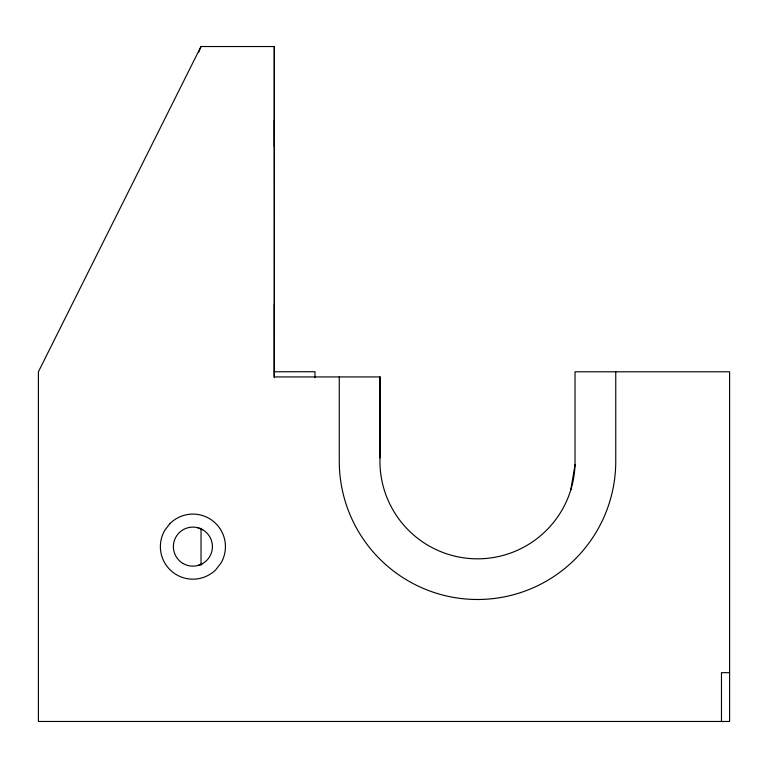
<?xml version="1.0" encoding="UTF-8"?>
<svg xmlns="http://www.w3.org/2000/svg" width="768" height="768" viewBox="0 0 768 768"><rect width="100%" height="100%" fill="white"/><g stroke="black" fill="none" stroke-linecap="round" stroke-linejoin="round"><path stroke-width="1.15" d="M575.04 464.63A97.584 97.584 0 0 1 474.134 558.768A97.584 97.584 0 0 1 379.997 457.872L379.997 376.934L274.349 376.934L274.282 46.531L200.966 46.531L38.4 371.798L38.41 721.469L729.6 721.469L729.6 371.798L575.04 371.798L575.04 464.63L570.845 489.754M198.787 52.099L201.014 46.531M197.952 565.488L202.666 563.53M274.349 371.77L314.986 371.722L314.986 377.683M729.6 672.672L721.469 672.672L721.469 721.469M197.952 527.779L202.666 529.728M615.754 371.798L615.754 461.251A138.24 138.24 0 0 1 477.514 599.491A138.24 138.24 0 0 1 339.274 461.251L339.274 376.934M379.997 376.934L379.997 457.872M379.862 376.934L379.862 396.509M274.291 120.451L274.301 146.448M274.339 304.454L274.349 377.165M274.282 46.531L274.339 377.712M201.034 528.259L201.034 565.258M169.901 523.632L164.736 530.371A32.525 32.525 0 0 0 215.904 569.635L221.069 562.896A32.525 32.525 0 0 0 169.901 523.632M183.149 563.539A19.517 19.517 0 0 0 212.419 546.634A19.517 19.517 0 0 0 183.149 529.728A19.517 19.517 0 0 0 183.149 563.539"/></g></svg>
